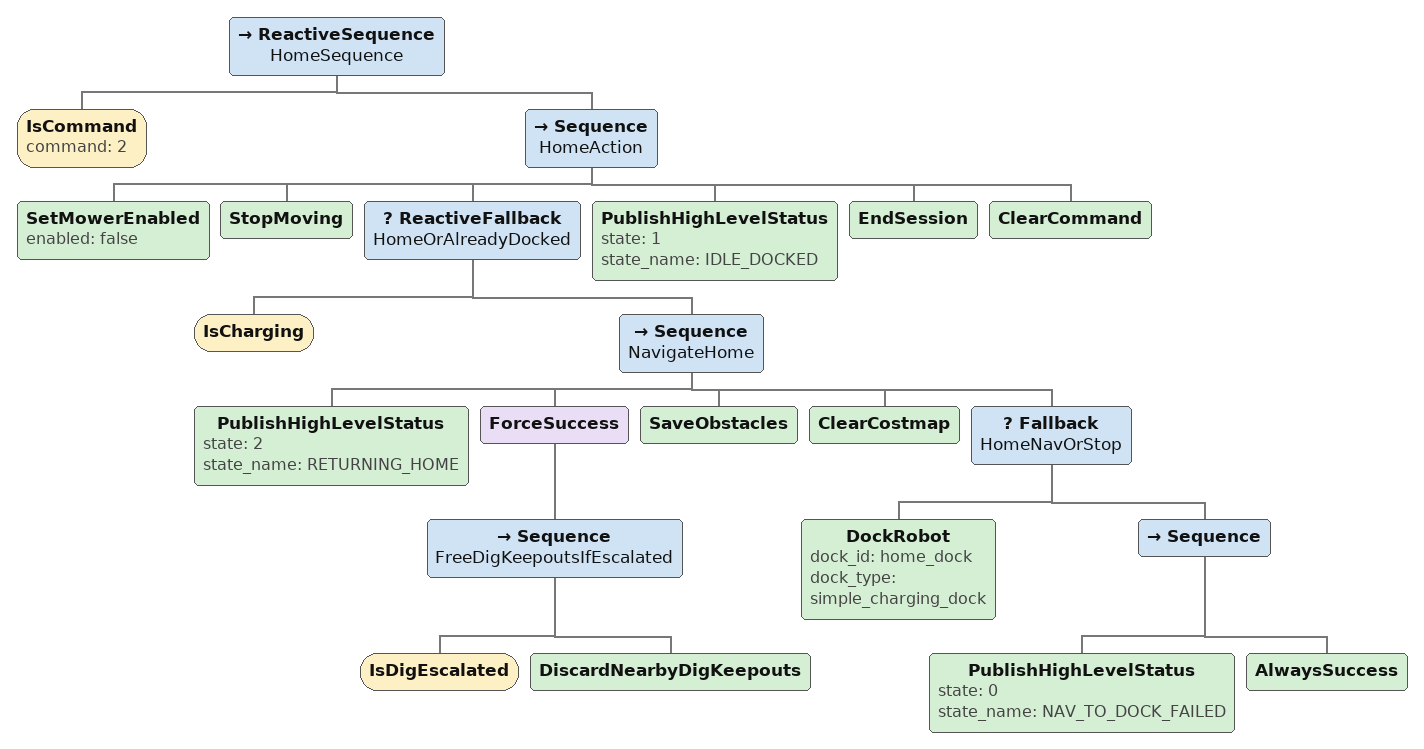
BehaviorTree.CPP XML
<ReactiveSequence name="HomeSequence">
  <IsCommand command="2"/>
  <Sequence name="HomeAction">
    <SetMowerEnabled enabled="false"/>
    <StopMoving/>
    <ReactiveFallback name="HomeOrAlreadyDocked">
      <IsCharging/>
      <Sequence name="NavigateHome">
        <PublishHighLevelStatus state="2" state_name="RETURNING_HOME"/>
        <ForceSuccess>
          <Sequence name="FreeDigKeepoutsIfEscalated">
            <IsDigEscalated/>
            <DiscardNearbyDigKeepouts/>
          </Sequence>
        </ForceSuccess>
        <SaveObstacles/>
        <!-- Wipe stale obstacle cells so the nav-to-staging dock
             approach isn't walled off (see MowingCompleteSequence). -->
        <ClearCostmap/>
        <Fallback name="HomeNavOrStop">
          <DockRobot dock_id="home_dock" dock_type="simple_charging_dock"/>
          <Sequence>
            <PublishHighLevelStatus state="0" state_name="NAV_TO_DOCK_FAILED"/>
            <AlwaysSuccess/>
          </Sequence>
        </Fallback>
      </Sequence>
    </ReactiveFallback>
    <PublishHighLevelStatus state="1" state_name="IDLE_DOCKED"/>
    <EndSession/>
    <ClearCommand/>
  </Sequence>
</ReactiveSequence>
